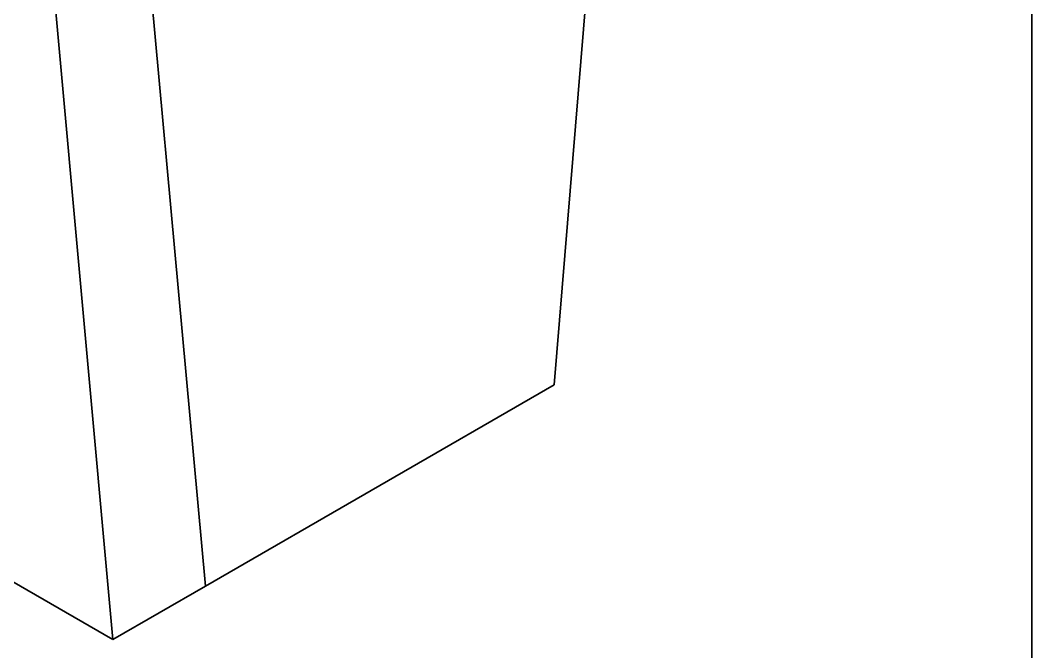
# Model space of a CAD drawing. Header units: millimetres. Extents: x 31982 to 33070, y 3730 to 4530.
# Drawn here: x 32775.1 to 33069.9, y 3898.5 to 4082.5 of the extents above; entities that cross this region are included whole.
import ezdxf

# ---------------------------------------------------------------- set-up
doc = ezdxf.new("R2010")
doc.units = ezdxf.units.MM
doc.layers.get('0').update_dxf_attribs({"lineweight": 35})

msp = doc.modelspace()

# ---------------------------------------------------------------- linework, layer by layer
at = {"extrusion": (1.998401444325282e-15, 0.8164965809277271, 0.5773502691896245)}
for p, q in [((32949.10542415786, 4199.189714855978), (32930.72064784683, 3976.286148262724)), ((32780.88454501522, 4134.72720823694), (32802.09774845063, 3902.02568267252)), ((32829.03834091556, 3917.579840984249), (32810.65356460488, 4119.254496473412)), ((32930.72064784683, 3976.286148262726), (32829.03834091557, 3917.579840984252)), ((32766.74240939132, 3922.438097195745), (32802.09774845064, 3902.025682672523)), ((32829.03834091558, 3917.579840984252), (32802.09774845064, 3902.025682672523))]:
    msp.add_line(p, q, dxfattribs=at)
msp.add_lwpolyline([(33069.90407951461, 3729.51814116778), (33069.90407951461, 4529.51814116778)])

doc.saveas('drawing.dxf')
